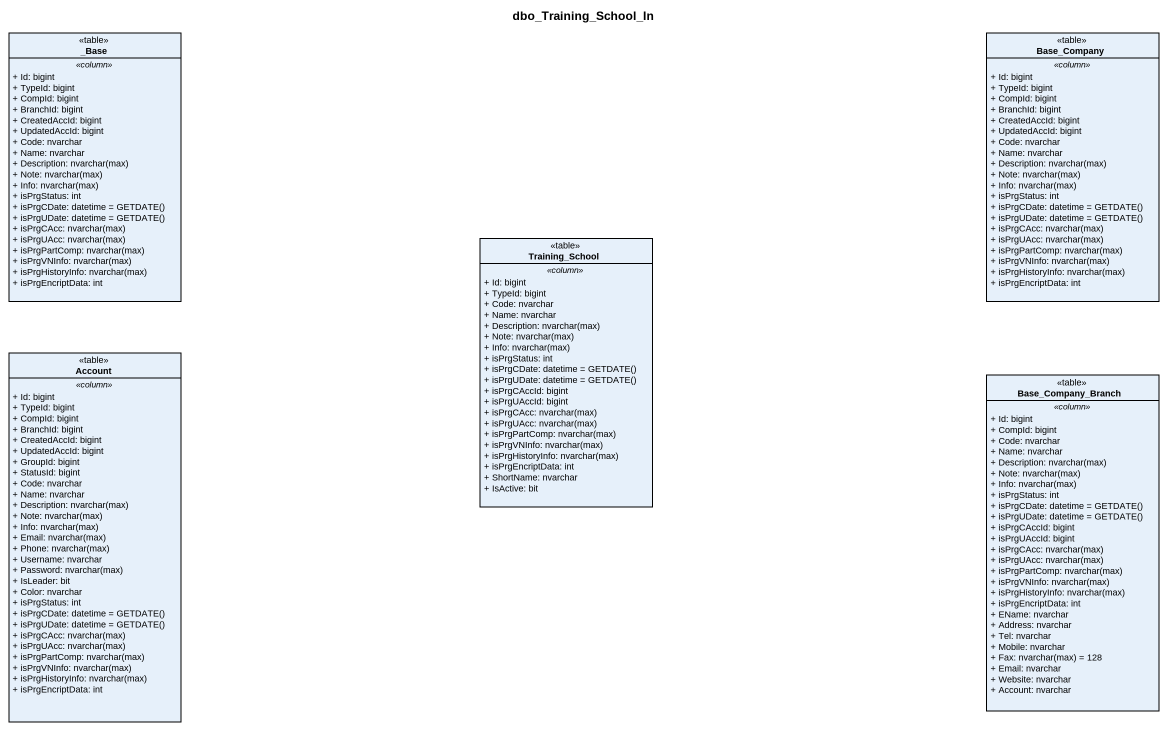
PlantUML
@startuml
title dbo_Training_School_In
hide circle
hide empty members
skinparam classAttributeIconSize 0
class "_Base" as Base <<table>> {
  .. <<column>> ..
  + Id: bigint
  + TypeId: bigint
  + CompId: bigint
  + BranchId: bigint
  + CreatedAccId: bigint
  + UpdatedAccId: bigint
  + Code: nvarchar
  + Name: nvarchar
  {field} + Description: nvarchar(max)
  {field} + Note: nvarchar(max)
  {field} + Info: nvarchar(max)
  + isPrgStatus: int
  {field} + isPrgCDate: datetime = GETDATE()
  {field} + isPrgUDate: datetime = GETDATE()
  {field} + isPrgCAcc: nvarchar(max)
  {field} + isPrgUAcc: nvarchar(max)
  {field} + isPrgPartComp: nvarchar(max)
  {field} + isPrgVNInfo: nvarchar(max)
  {field} + isPrgHistoryInfo: nvarchar(max)
  + isPrgEncriptData: int
}
class Base_Company <<table>> {
  .. <<column>> ..
  + Id: bigint
  + TypeId: bigint
  + CompId: bigint
  + BranchId: bigint
  + CreatedAccId: bigint
  + UpdatedAccId: bigint
  + Code: nvarchar
  + Name: nvarchar
  {field} + Description: nvarchar(max)
  {field} + Note: nvarchar(max)
  {field} + Info: nvarchar(max)
  + isPrgStatus: int
  {field} + isPrgCDate: datetime = GETDATE()
  {field} + isPrgUDate: datetime = GETDATE()
  {field} + isPrgCAcc: nvarchar(max)
  {field} + isPrgUAcc: nvarchar(max)
  {field} + isPrgPartComp: nvarchar(max)
  {field} + isPrgVNInfo: nvarchar(max)
  {field} + isPrgHistoryInfo: nvarchar(max)
  + isPrgEncriptData: int
}
class Training_School <<table>> {
  .. <<column>> ..
  + Id: bigint
  + TypeId: bigint
  + Code: nvarchar
  + Name: nvarchar
  {field} + Description: nvarchar(max)
  {field} + Note: nvarchar(max)
  {field} + Info: nvarchar(max)
  + isPrgStatus: int
  {field} + isPrgCDate: datetime = GETDATE()
  {field} + isPrgUDate: datetime = GETDATE()
  + isPrgCAccId: bigint
  + isPrgUAccId: bigint
  {field} + isPrgCAcc: nvarchar(max)
  {field} + isPrgUAcc: nvarchar(max)
  {field} + isPrgPartComp: nvarchar(max)
  {field} + isPrgVNInfo: nvarchar(max)
  {field} + isPrgHistoryInfo: nvarchar(max)
  + isPrgEncriptData: int
  + ShortName: nvarchar
  + IsActive: bit
}
class Account <<table>> {
  .. <<column>> ..
  + Id: bigint
  + TypeId: bigint
  + CompId: bigint
  + BranchId: bigint
  + CreatedAccId: bigint
  + UpdatedAccId: bigint
  + GroupId: bigint
  + StatusId: bigint
  + Code: nvarchar
  + Name: nvarchar
  {field} + Description: nvarchar(max)
  {field} + Note: nvarchar(max)
  {field} + Info: nvarchar(max)
  {field} + Email: nvarchar(max)
  {field} + Phone: nvarchar(max)
  + Username: nvarchar
  {field} + Password: nvarchar(max)
  + IsLeader: bit
  + Color: nvarchar
  + isPrgStatus: int
  {field} + isPrgCDate: datetime = GETDATE()
  {field} + isPrgUDate: datetime = GETDATE()
  {field} + isPrgCAcc: nvarchar(max)
  {field} + isPrgUAcc: nvarchar(max)
  {field} + isPrgPartComp: nvarchar(max)
  {field} + isPrgVNInfo: nvarchar(max)
  {field} + isPrgHistoryInfo: nvarchar(max)
  + isPrgEncriptData: int
}
class Base_Company_Branch <<table>> {
  .. <<column>> ..
  + Id: bigint
  + CompId: bigint
  + Code: nvarchar
  + Name: nvarchar
  {field} + Description: nvarchar(max)
  {field} + Note: nvarchar(max)
  {field} + Info: nvarchar(max)
  + isPrgStatus: int
  {field} + isPrgCDate: datetime = GETDATE()
  {field} + isPrgUDate: datetime = GETDATE()
  + isPrgCAccId: bigint
  + isPrgUAccId: bigint
  {field} + isPrgCAcc: nvarchar(max)
  {field} + isPrgUAcc: nvarchar(max)
  {field} + isPrgPartComp: nvarchar(max)
  {field} + isPrgVNInfo: nvarchar(max)
  {field} + isPrgHistoryInfo: nvarchar(max)
  + isPrgEncriptData: int
  + EName: nvarchar
  + Address: nvarchar
  + Tel: nvarchar
  + Mobile: nvarchar
  {field} + Fax: nvarchar(max) = 128
  + Email: nvarchar
  + Website: nvarchar
  + Account: nvarchar
}
@enduml
